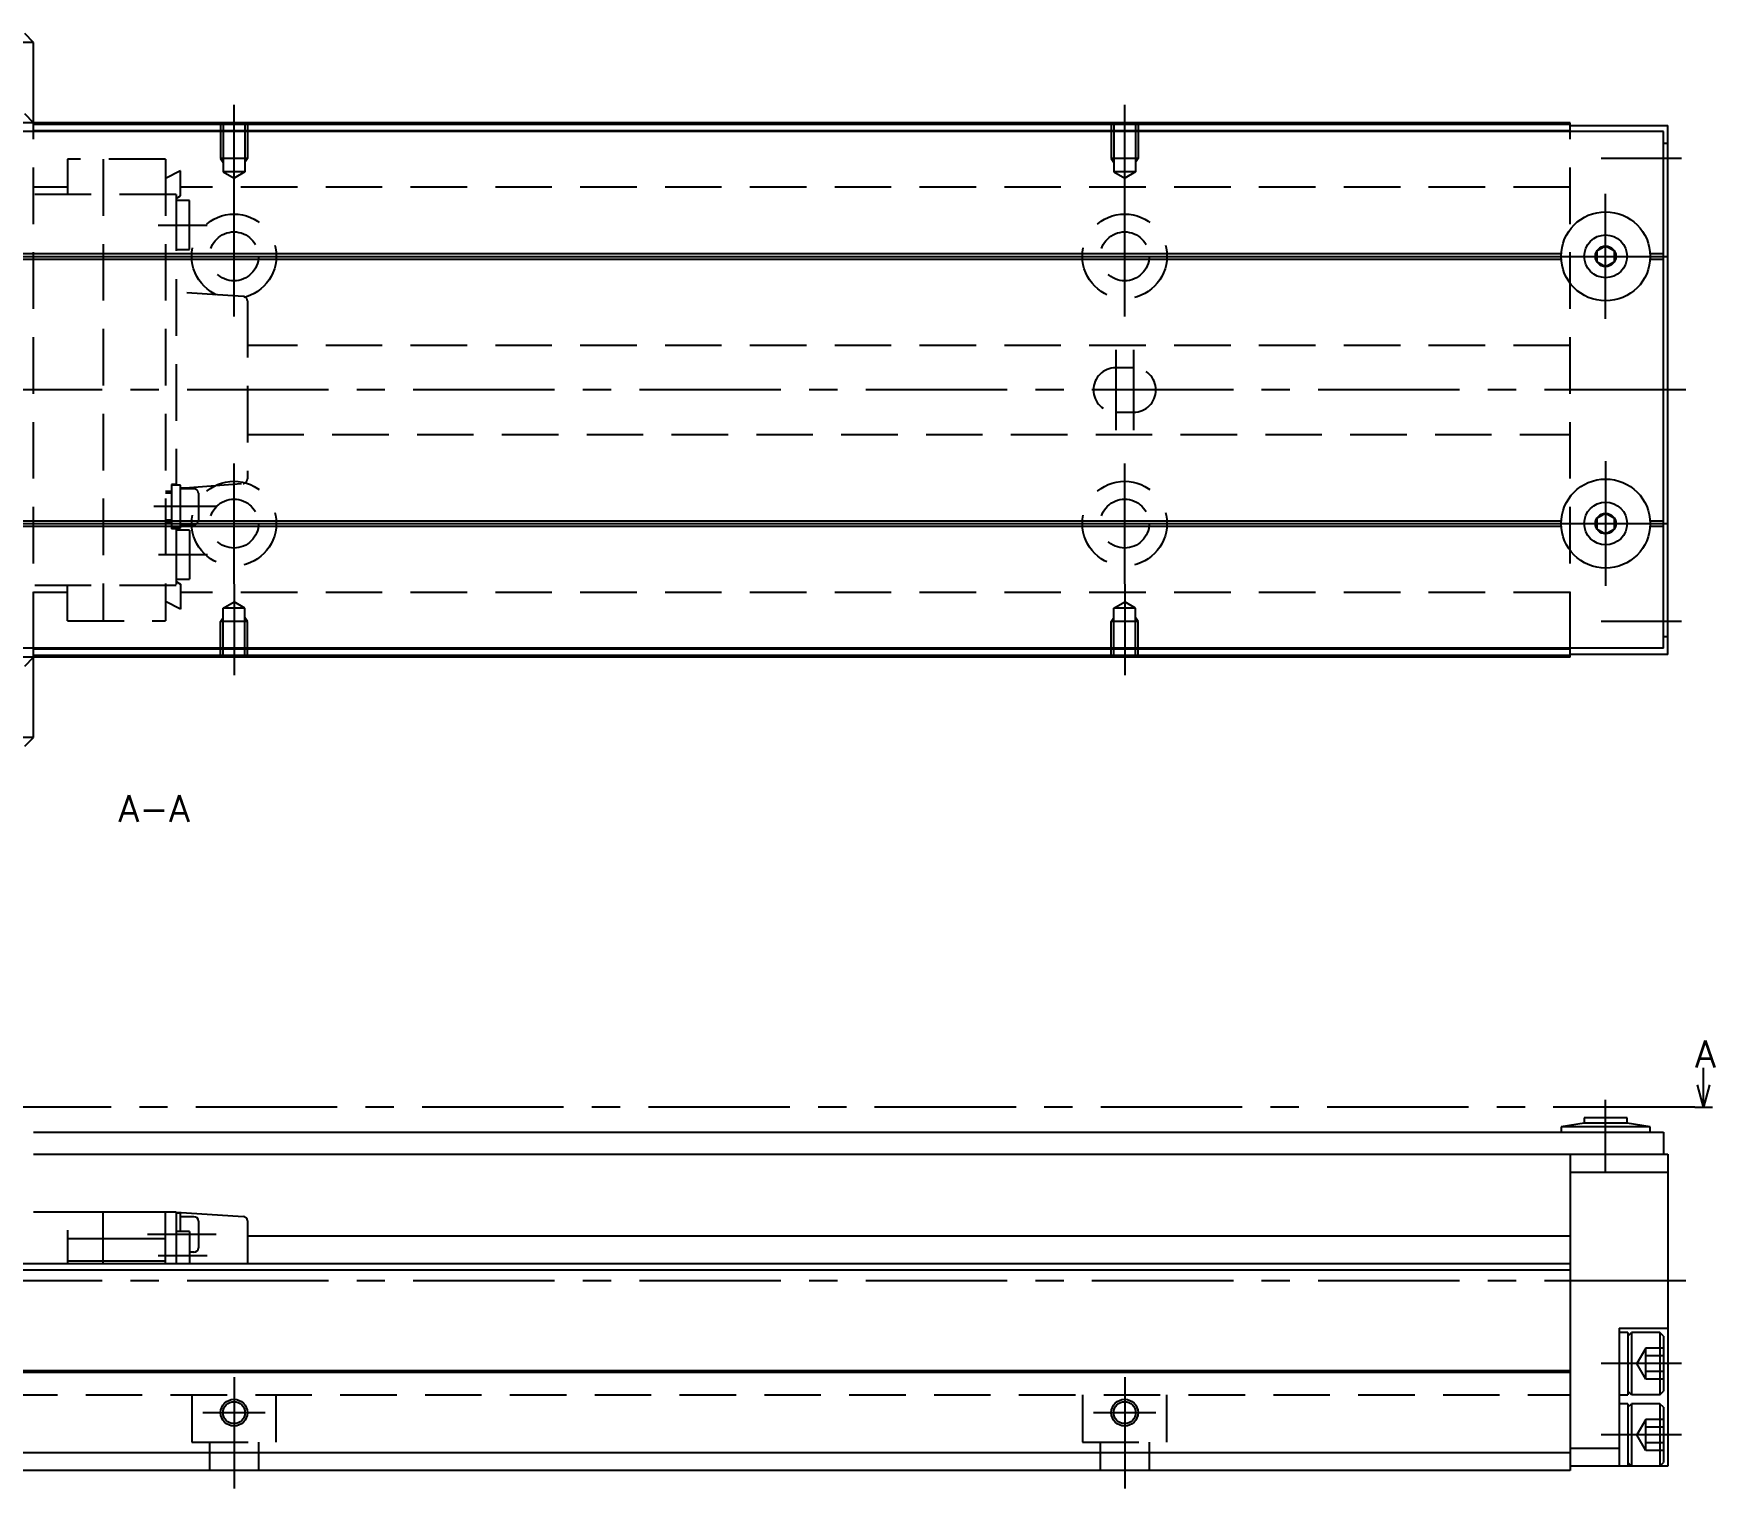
# Model space of a CAD drawing. Extents: x -2 to 551, y -8 to 279.
# Drawn here: x 362.3 to 551, y 8 to 171.3 of the extents above; entities that cross this region are included whole.
import ezdxf

# ---------------------------------------------------------------- set-up
doc = ezdxf.new("R2010")
doc.units = 0
doc.header["$LTSCALE"] = 0.5
doc.linetypes.add('CENTER', pattern=[50.8, 31.75, -6.35, 6.35, -6.35])
doc.linetypes.add('DASHED', pattern=[19.05, 12.7, -6.35])
for name, color, linetype in [('MSM_CENTER', 1, 'CENTER'), ('MSM_CONTINUOUS', 7, 'CONTINUOUS'), ('MSM_DASHED', 4, 'DASHED'), ('MSM_NARROW', 5, 'CONTINUOUS'), ('MSM_PART_NUMBER', 7, 'CONTINUOUS')]:
    doc.layers.add(name, color=color, linetype=linetype)
doc.styles.get("Standard").update_dxf_attribs({"font": 'txt.shx', "height": 3, "bigfont": 'bigfont.shx'})

msp = doc.modelspace()

# ---------------------------------------------------------------- linework, layer by layer
at = {"layer": 'MSM_CENTER'}
for p, q in [((384.76, 153.09), (384.76, 163.3)), ((484.76, 153.09), (484.76, 163.3)), ((547.26, 157.3), (538.26, 157.3)), ((384.76, 139.55), (384.76, 153.05)), ((484.76, 139.55), (484.76, 153.05)), ((538.76, 139.3), (538.76, 153.3)), ((376.26, 149.8), (381.76, 149.8)), ((378.01, 146.3), (391.51, 146.3)), ((478.01, 146.3), (491.51, 146.3)), ((531.76, 146.3), (545.76, 146.3)), ((483.76, 135.8), (483.76, 126.8)), ((485.76, 135.8), (485.76, 126.8)), ((547.76, 131.3), (196.26, 131.3)), ((384.76, 109.55), (384.76, 123.05)), ((484.76, 109.55), (484.76, 123.05)), ((538.76, 123.3), (538.76, 109.3)), ((382.76, 118.2), (375.76, 118.2)), ((378.01, 116.3), (391.51, 116.3)), ((478.01, 116.3), (491.51, 116.3)), ((531.76, 116.3), (545.76, 116.3)), ((381.78, 112.8), (376.28, 112.8)), ((384.76, 109.51), (384.76, 99.3)), ((484.76, 109.51), (484.76, 99.3)), ((547.26, 105.3), (538.26, 105.3)), ((538.76, 43.5), (538.76, 51.6)), ((548.76, 50.8), (189.76, 50.8)), ((382.76, 36.5), (375.06, 36.5)), ((381.76, 34.1), (376.26, 34.1)), ((547.76, 31.3), (196.26, 31.3)), ((547.26, 22), (538.26, 22)), ((384.76, 20.5), (384.76, 8)), ((484.76, 20.5), (484.76, 8)), ((381.26, 16.5), (388.26, 16.5)), ((481.26, 16.5), (488.26, 16.5)), ((547.26, 14), (538.26, 14))]:
    msp.add_line(p, q, dxfattribs=at)
at = {"layer": 'MSM_CONTINUOUS'}
for p, q in [((362.26, 170.3), (308.26, 170.3)), ((362.26, 170.3), (361.26, 171.3)), ((362.26, 160.3), (362.26, 170.3)), ((362.26, 161.3), (361.26, 162.3)), ((534.76, 161.3), (234.76, 161.3)), ((534.76, 161.1), (362.26, 161.1)), ((534.76, 160.3), (534.76, 161.3)), ((534.76, 161), (545.76, 161)), ((545.76, 101.6), (545.76, 161)), ((545.26, 160.3), (223.26, 160.3)), ((534.76, 160.4), (362.26, 160.4)), ((545.26, 102.3), (545.26, 160.3)), ((545.26, 159), (545.76, 159)), ((538.76, 147.45), (537.76, 146.88)), ((539.76, 146.88), (538.76, 147.45)), ((234.75, 146.6), (533.77, 146.6)), ((234.75, 146), (533.77, 146)), ((234.76, 146.3), (533.76, 146.3)), ((537.76, 146.88), (537.76, 145.72)), ((537.76, 145.72), (538.76, 145.15)), ((538.76, 145.15), (539.76, 145.72)), ((539.76, 145.72), (539.76, 146.88)), ((543.75, 146.6), (545.26, 146.6)), ((543.75, 146), (545.26, 146)), ((543.76, 146.3), (545.26, 146.3)), ((538.76, 117.45), (537.76, 116.88)), ((539.76, 116.88), (538.76, 117.45)), ((234.75, 116.6), (533.77, 116.6)), ((234.75, 116), (533.77, 116)), ((234.76, 116.3), (533.76, 116.3)), ((537.76, 116.88), (537.76, 115.72)), ((537.76, 115.72), (538.76, 115.15)), ((538.76, 115.15), (539.76, 115.72)), ((539.76, 115.72), (539.76, 116.88)), ((543.75, 116.6), (545.26, 116.6)), ((543.75, 116), (545.26, 116)), ((543.76, 116.3), (545.26, 116.3)), ((545.26, 102.3), (223.26, 102.3)), ((362.26, 92.3), (362.26, 102.3)), ((534.76, 102.2), (362.26, 102.2)), ((534.76, 101.3), (534.76, 102.3)), ((545.76, 103.6), (545.26, 103.6)), ((534.76, 101.3), (234.76, 101.3)), ((361.26, 100.3), (362.26, 101.3)), ((534.76, 101.5), (362.26, 101.5)), ((545.76, 101.6), (534.76, 101.6)), ((362.26, 92.3), (308.26, 92.3)), ((361.26, 91.3), (362.26, 92.3)), ((549.76, 50.8), (549.76, 55.2)), ((549.76, 50.8), (549.09, 53.3)), ((550.43, 53.3), (549.76, 50.8)), ((541.16, 49.6), (536.36, 49.6)), ((536.36, 49.6), (536.36, 49)), ((541.16, 49), (541.16, 49.6)), ((548.76, 50.8), (550.76, 50.8)), ((362.26, 48), (545.26, 48)), ((536.36, 49), (533.76, 48.6)), ((543.76, 48.6), (533.76, 48.6)), ((533.76, 48.6), (533.76, 48)), ((541.16, 49), (536.36, 49)), ((543.76, 48.6), (541.16, 49)), ((543.76, 48), (543.76, 48.6)), ((545.26, 48), (545.26, 45.5)), ((362.26, 45.5), (545.76, 45.5)), ((534.76, 45.5), (534.76, 10)), ((545.76, 45.5), (545.76, 10.5)), ((534.76, 43.5), (545.76, 43.5)), ((378.26, 39), (362.26, 39)), ((370.06, 33.2), (370.06, 39)), ((377.06, 33.2), (377.06, 39)), ((378.26, 39), (385.79, 38.53)), ((378.26, 39), (378.26, 33.2)), ((378.76, 38.9), (378.26, 38.9)), ((378.76, 36.85), (378.76, 38.9)), ((380.26, 38.5), (378.76, 38.5)), ((380.76, 38), (380.76, 35)), ((386.26, 38.03), (386.26, 33.2)), ((366.06, 37), (366.06, 33.2)), ((377.06, 36), (366.06, 36)), ((379.76, 36.85), (378.26, 36.85)), ((379.76, 36.85), (379.76, 33.2)), ((534.76, 36.3), (386.26, 36.3)), ((380.26, 34.5), (379.76, 34.5)), ((534.76, 33.2), (234.76, 33.2)), ((534.76, 32.5), (234.76, 32.5)), ((377.06, 33.5), (366.06, 33.5)), ((540.26, 26), (540.26, 10.5)), ((540.26, 26), (545.76, 26)), ((541.26, 25.5), (540.26, 25.5)), ((541.26, 25.1), (541.66, 25.5)), ((541.26, 25.5), (541.26, 18.5)), ((541.66, 25.5), (541.66, 18.5)), ((544.86, 25.5), (541.66, 25.5)), ((545.26, 25.1), (544.86, 25.5)), ((544.86, 25.5), (544.86, 18.5)), ((545.26, 25.1), (545.26, 18.9)), ((534.76, 21.2), (234.76, 21.2)), ((534.76, 21), (234.76, 21)), ((541.66, 18.5), (541.26, 18.9)), ((544.86, 18.5), (545.26, 18.9)), ((540.26, 18.5), (541.26, 18.5)), ((541.26, 17.5), (540.26, 17.5)), ((541.26, 17.5), (541.26, 10.5)), ((541.26, 17.1), (541.66, 17.5)), ((544.86, 18.5), (541.66, 18.5)), ((541.66, 17.5), (541.66, 10.5)), ((544.86, 17.5), (541.66, 17.5)), ((544.86, 17.5), (544.86, 10.5)), ((545.26, 17.1), (544.86, 17.5)), ((545.26, 17.1), (545.26, 10.9)), ((534.76, 12), (234.76, 12)), ((534.76, 12.5), (540.26, 12.5)), ((534.76, 10), (234.76, 10)), ((545.76, 10.5), (534.76, 10.5)), ((541.66, 10.5), (541.26, 10.9)), ((544.86, 10.5), (545.26, 10.9))]:
    msp.add_line(p, q, dxfattribs=at)
for centre, radius in [((538.76, 146.3), 5), ((538.76, 146.3), 2.4), ((538.76, 146.3), 1.15), ((538.76, 116.3), 5), ((538.76, 116.3), 2.4), ((538.76, 116.3), 1.15), ((384.76, 16.5), 1.23), ((484.76, 16.5), 1.23)]:
    msp.add_circle(centre, radius, dxfattribs=at)
for centre, start, end in [((380.26, 38), 0, 90), ((385.76, 38.03), 0, 86.4237), ((380.26, 35), 270, 0)]:
    msp.add_arc(centre, 0.5, start, end, dxfattribs=at)
at = {"layer": 'MSM_DASHED'}
for p, q in [((383.26, 161.3), (383.26, 157.3)), ((383.53, 161.3), (383.53, 155.8)), ((385.99, 161.3), (385.99, 155.8)), ((386.26, 161.3), (386.26, 157.3)), ((483.26, 161.3), (483.26, 157.3)), ((483.53, 161.3), (483.53, 155.8)), ((485.99, 161.3), (485.99, 155.8)), ((486.26, 161.3), (486.26, 157.3)), ((362.26, 102.3), (362.26, 160.3)), ((534.76, 102.3), (534.76, 160.3)), ((377.06, 157.2), (366.06, 157.2)), ((366.06, 157.2), (366.06, 153.25)), ((370.06, 157.2), (370.06, 105.4)), ((377.06, 157.2), (377.06, 105.4)), ((383.26, 157.3), (383.53, 156.83)), ((386.26, 157.3), (383.26, 157.3)), ((386.26, 157.3), (385.99, 156.83)), ((483.26, 157.3), (483.53, 156.83)), ((486.26, 157.3), (483.26, 157.3)), ((486.26, 157.3), (485.99, 156.83)), ((378.76, 155.89), (377.06, 155.04)), ((378.76, 153.1), (378.76, 155.89)), ((385.99, 155.8), (383.53, 155.8)), ((383.53, 155.8), (384.76, 155.09)), ((385.99, 155.8), (384.76, 155.09)), ((485.99, 155.8), (483.53, 155.8)), ((483.53, 155.8), (484.76, 155.09)), ((485.99, 155.8), (484.76, 155.09)), ((366.06, 154.05), (362.26, 154.05)), ((378.26, 153.25), (362.26, 153.25)), ((378.26, 153.25), (378.26, 120.6)), ((378.26, 152.8), (378.76, 153.1)), ((534.76, 154.05), (378.76, 154.05)), ((379.76, 152.55), (378.26, 152.55)), ((379.76, 147.05), (379.76, 152.55)), ((378.26, 147.05), (379.76, 147.05)), ((385.79, 141.79), (378.26, 142.3)), ((386.26, 141.29), (386.26, 121.31)), ((534.76, 136.3), (386.26, 136.3)), ((485.76, 133.8), (483.76, 133.8)), ((483.76, 128.8), (485.76, 128.8)), ((386.26, 126.3), (534.76, 126.3)), ((379.26, 120.31), (385.8, 120.81)), ((377.76, 119.9), (377.06, 119.9)), ((377.76, 119.7), (377.06, 119.7)), ((377.76, 120.7), (377.76, 115.7)), ((378.26, 120.7), (377.76, 120.7)), ((378.76, 120.6), (377.76, 120.6)), ((378.76, 115.8), (378.76, 120.6)), ((378.76, 120.31), (379.26, 120.31)), ((380.26, 120.2), (378.76, 120.2)), ((380.76, 119.7), (380.76, 116.7)), ((377.76, 116.7), (377.06, 116.7)), ((377.76, 116.5), (377.06, 116.5)), ((377.76, 115.8), (378.76, 115.8)), ((378.26, 115.7), (377.76, 115.7)), ((378.26, 115.8), (378.26, 109.35)), ((379.76, 115.55), (378.26, 115.55)), ((380.26, 116.2), (378.76, 116.2)), ((379.76, 115.55), (379.76, 110.05)), ((378.26, 110.05), (379.76, 110.05)), ((378.26, 109.8), (378.76, 109.5)), ((378.76, 109.5), (378.76, 106.71)), ((378.26, 109.35), (362.26, 109.35)), ((366.06, 108.55), (362.26, 108.55)), ((366.06, 105.4), (366.06, 109.35)), ((534.76, 108.55), (378.76, 108.55)), ((378.76, 106.71), (377.06, 107.56)), ((383.26, 105.3), (383.53, 105.77)), ((383.53, 106.8), (384.76, 107.51)), ((383.53, 101.3), (383.53, 106.8)), ((385.99, 106.8), (383.53, 106.8)), ((385.99, 106.8), (384.76, 107.51)), ((385.99, 101.3), (385.99, 106.8)), ((386.26, 105.3), (385.99, 105.77)), ((483.26, 105.3), (483.53, 105.77)), ((483.53, 106.8), (484.76, 107.51)), ((483.53, 101.3), (483.53, 106.8)), ((485.99, 106.8), (483.53, 106.8)), ((485.99, 106.8), (484.76, 107.51)), ((485.99, 101.3), (485.99, 106.8)), ((486.26, 105.3), (485.99, 105.77)), ((366.06, 105.4), (377.06, 105.4)), ((383.26, 101.3), (383.26, 105.3)), ((386.26, 105.3), (383.26, 105.3)), ((386.26, 101.3), (386.26, 105.3)), ((483.26, 101.3), (483.26, 105.3)), ((486.26, 105.3), (483.26, 105.3)), ((486.26, 101.3), (486.26, 105.3)), ((543.26, 23.73), (542.26, 22)), ((543.26, 20.27), (543.26, 23.73)), ((545.26, 23.73), (543.26, 23.73)), ((545.26, 22.87), (543.26, 22.87)), ((543.26, 20.27), (542.26, 22)), ((545.26, 21.13), (543.26, 21.13)), ((545.26, 20.27), (543.26, 20.27)), ((234.76, 18.5), (534.76, 18.5)), ((380.01, 18.5), (380.01, 13.2)), ((389.51, 13.2), (389.51, 18.5)), ((480.01, 18.5), (480.01, 13.2)), ((489.51, 13.2), (489.51, 18.5)), ((543.26, 15.73), (542.26, 14)), ((543.26, 12.27), (543.26, 15.73)), ((545.26, 15.73), (543.26, 15.73)), ((543.26, 12.27), (542.26, 14)), ((545.26, 14.87), (543.26, 14.87)), ((380.01, 13.2), (389.51, 13.2)), ((382.01, 13.2), (382.01, 10)), ((387.51, 13.2), (387.51, 10)), ((480.01, 13.2), (489.51, 13.2)), ((482.01, 13.2), (482.01, 10)), ((487.51, 13.2), (487.51, 10)), ((545.26, 13.13), (543.26, 13.13)), ((545.26, 12.27), (543.26, 12.27))]:
    msp.add_line(p, q, dxfattribs=at)
for centre, radius in [((384.76, 146.3), 4.75), ((484.76, 146.3), 4.75), ((384.76, 146.3), 2.75), ((484.76, 146.3), 2.75), ((384.76, 116.3), 4.75), ((484.76, 116.3), 4.75), ((384.76, 116.3), 2.75), ((484.76, 116.3), 2.75)]:
    msp.add_circle(centre, radius, dxfattribs=at)
for centre, radius, start, end in [((385.76, 141.29), 0.5, 0, 86.1409), ((483.76, 131.3), 2.5, 90, 270), ((485.76, 131.3), 2.5, 270, 90), ((385.76, 121.31), 0.5, 274.3825, 0), ((380.26, 119.7), 0.5, 0, 90), ((380.26, 116.7), 0.5, 270, 0)]:
    msp.add_arc(centre, radius, start, end, dxfattribs=at)
at = {"layer": 'MSM_NARROW'}
for centre in [(384.76, 16.5), (484.76, 16.5)]:
    msp.add_circle(centre, 1.5, dxfattribs=at)

# ---------------------------------------------------------------- texts
at = {"layer": 'MSM_PART_NUMBER'}
for s, p in [('A-A', (371.79, 82.81)), ('A', (548.78, 55.26))]:
    msp.add_text(s, height=3, dxfattribs=at).set_placement(p)

doc.saveas('drawing.dxf')
